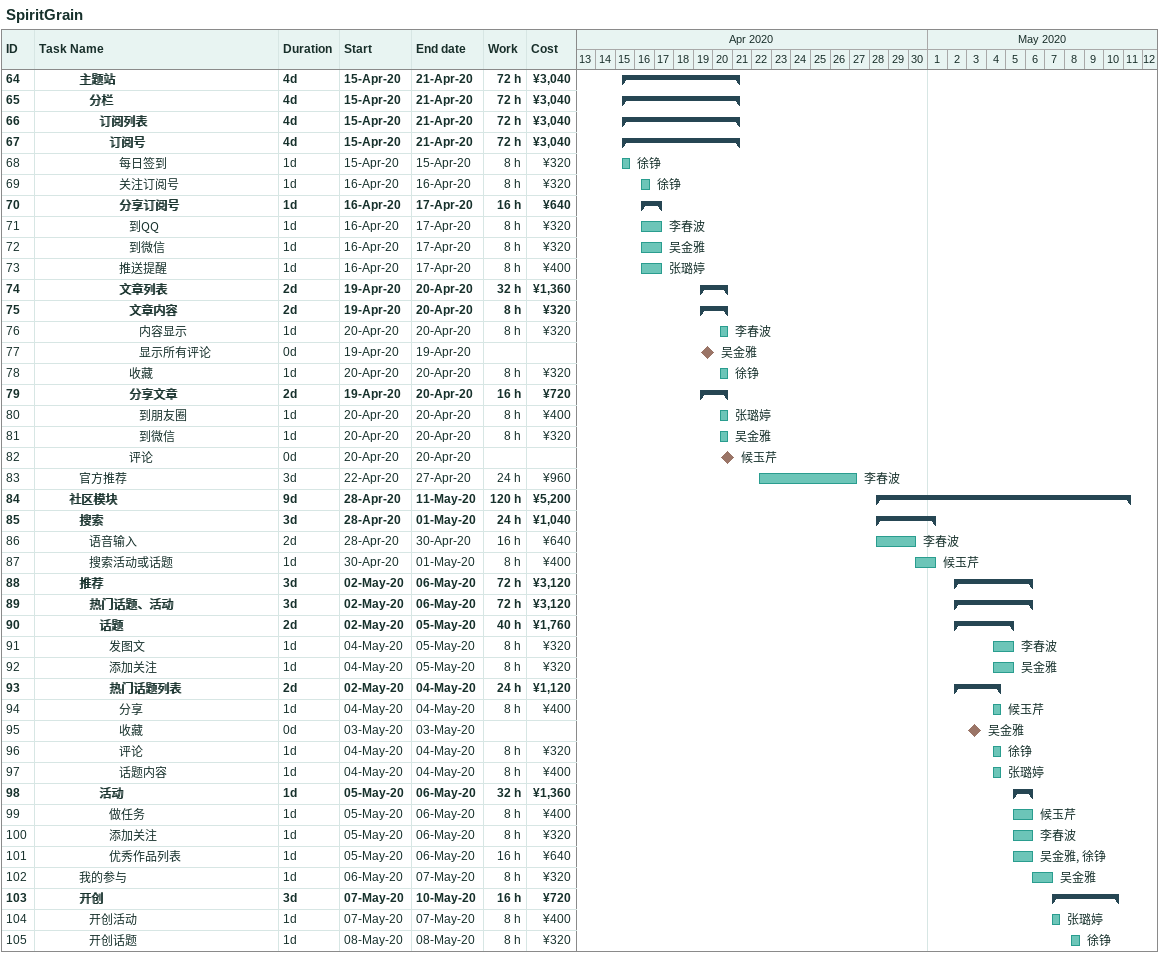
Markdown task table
SpiritGrain

| ID | Level | Task | Duration | Start | Finish | Resources | Work (h) | Cost (¥) |
|---|---|---|---|---|---|---|---|---|
| 64 | 5 | **主题站** | 4d | 2020-04-15 | 2020-04-21 |  | 72 | 3040 |
| 65 | 6 | **分栏** | 4d | 2020-04-15 | 2020-04-21 |  | 72 | 3040 |
| 66 | 7 | **订阅列表** | 4d | 2020-04-15 | 2020-04-21 |  | 72 | 3040 |
| 67 | 8 | **订阅号** | 4d | 2020-04-15 | 2020-04-21 |  | 72 | 3040 |
| 68 | 9 | 每日签到 | 1d | 2020-04-15 | 2020-04-15 | 徐铮 | 8 | 320 |
| 69 | 9 | 关注订阅号 | 1d | 2020-04-16 | 2020-04-16 | 徐铮 | 8 | 320 |
| 70 | 9 | **分享订阅号** | 1d | 2020-04-16 | 2020-04-17 |  | 16 | 640 |
| 71 | 10 | 到QQ | 1d | 2020-04-16 | 2020-04-17 | 李春波 | 8 | 320 |
| 72 | 10 | 到微信 | 1d | 2020-04-16 | 2020-04-17 | 吴金雅 | 8 | 320 |
| 73 | 9 | 推送提醒 | 1d | 2020-04-16 | 2020-04-17 | 张璐婷 | 8 | 400 |
| 74 | 9 | **文章列表** | 2d | 2020-04-19 | 2020-04-20 |  | 32 | 1360 |
| 75 | 10 | **文章内容** | 2d | 2020-04-19 | 2020-04-20 |  | 8 | 320 |
| 76 | 11 | 内容显示 | 1d | 2020-04-20 | 2020-04-20 | 李春波 | 8 | 320 |
| 77 | 11 | 显示所有评论 | 0d | 2020-04-19 | 2020-04-19 | 吴金雅 |  |  |
| 78 | 10 | 收藏 | 1d | 2020-04-20 | 2020-04-20 | 徐铮 | 8 | 320 |
| 79 | 10 | **分享文章** | 2d | 2020-04-19 | 2020-04-20 |  | 16 | 720 |
| 80 | 11 | 到朋友圈 | 1d | 2020-04-20 | 2020-04-20 | 张璐婷 | 8 | 400 |
| 81 | 11 | 到微信 | 1d | 2020-04-20 | 2020-04-20 | 吴金雅 | 8 | 320 |
| 82 | 10 | 评论 | 0d | 2020-04-20 | 2020-04-20 | 候玉芹 |  |  |
| 83 | 5 | 官方推荐 | 3d | 2020-04-22 | 2020-04-27 | 李春波 | 24 | 960 |
| 84 | 4 | **社区模块** | 9d | 2020-04-28 | 2020-05-11 |  | 120 | 5200 |
| 85 | 5 | **搜索** | 3d | 2020-04-28 | 2020-05-01 |  | 24 | 1040 |
| 86 | 6 | 语音输入 | 2d | 2020-04-28 | 2020-04-30 | 李春波 | 16 | 640 |
| 87 | 6 | 搜索活动或话题 | 1d | 2020-04-30 | 2020-05-01 | 候玉芹 | 8 | 400 |
| 88 | 5 | **推荐** | 3d | 2020-05-02 | 2020-05-06 |  | 72 | 3120 |
| 89 | 6 | **热门话题、活动** | 3d | 2020-05-02 | 2020-05-06 |  | 72 | 3120 |
| 90 | 7 | **话题** | 2d | 2020-05-02 | 2020-05-05 |  | 40 | 1760 |
| 91 | 8 | 发图文 | 1d | 2020-05-04 | 2020-05-05 | 李春波 | 8 | 320 |
| 92 | 8 | 添加关注 | 1d | 2020-05-04 | 2020-05-05 | 吴金雅 | 8 | 320 |
| 93 | 8 | **热门话题列表** | 2d | 2020-05-02 | 2020-05-04 |  | 24 | 1120 |
| 94 | 9 | 分享 | 1d | 2020-05-04 | 2020-05-04 | 候玉芹 | 8 | 400 |
| 95 | 9 | 收藏 | 0d | 2020-05-03 | 2020-05-03 | 吴金雅 |  |  |
| 96 | 9 | 评论 | 1d | 2020-05-04 | 2020-05-04 | 徐铮 | 8 | 320 |
| 97 | 9 | 话题内容 | 1d | 2020-05-04 | 2020-05-04 | 张璐婷 | 8 | 400 |
| 98 | 7 | **活动** | 1d | 2020-05-05 | 2020-05-06 |  | 32 | 1360 |
| 99 | 8 | 做任务 | 1d | 2020-05-05 | 2020-05-06 | 候玉芹 | 8 | 400 |
| 100 | 8 | 添加关注 | 1d | 2020-05-05 | 2020-05-06 | 李春波 | 8 | 320 |
| 101 | 8 | 优秀作品列表 | 1d | 2020-05-05 | 2020-05-06 | 吴金雅, 徐铮 | 16 | 640 |
| 102 | 5 | 我的参与 | 1d | 2020-05-06 | 2020-05-07 | 吴金雅 | 8 | 320 |
| 103 | 5 | **开创** | 3d | 2020-05-07 | 2020-05-10 |  | 16 | 720 |
| 104 | 6 | 开创活动 | 1d | 2020-05-07 | 2020-05-07 | 张璐婷 | 8 | 400 |
| 105 | 6 | 开创话题 | 1d | 2020-05-08 | 2020-05-08 | 徐铮 | 8 | 320 |
